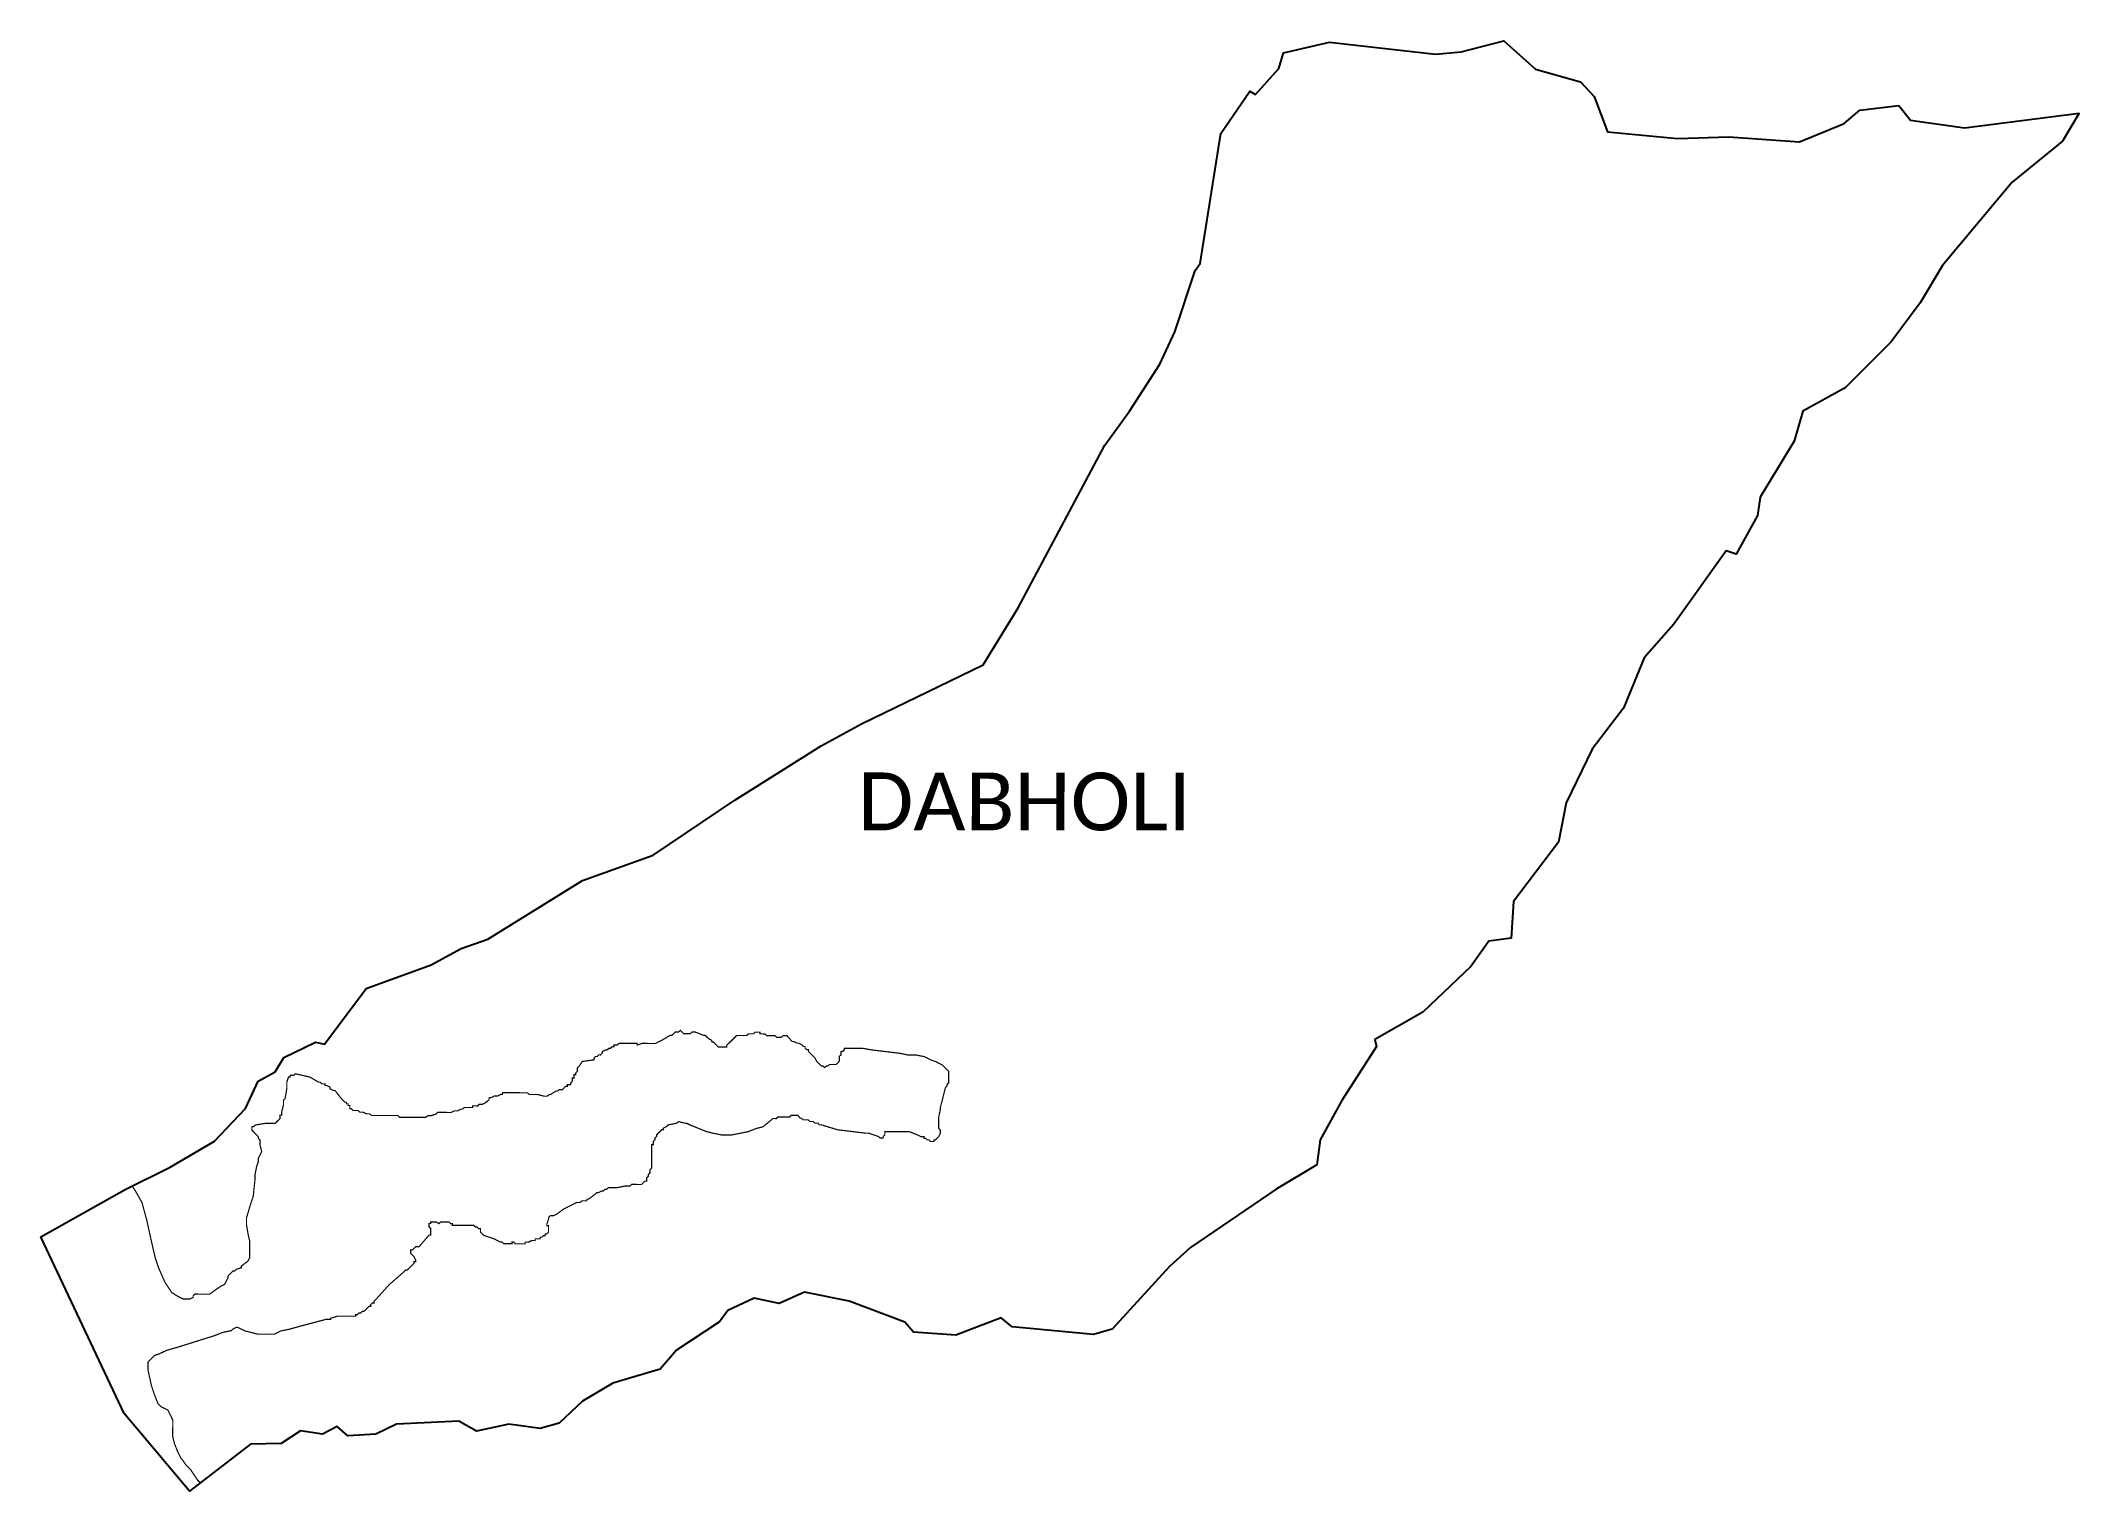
# Model space of a CAD drawing. Header units: metres. Extents: x 350918 to 355985, y 1754182 to 1757789.
import ezdxf

# ---------------------------------------------------------------- set-up
doc = ezdxf.new("R2010")
doc.units = ezdxf.units.M
for name, color, linetype in [('HAZARDS LINE', 1, 'Continuous'), ('village', 3, 'Continuous'), ('VILLAGE NAME', 250, 'Continuous')]:
    doc.layers.add(name, color=color, linetype=linetype)
doc.styles.get("Standard").update_dxf_attribs({"font": 'simplex.shx'})

msp = doc.modelspace()

# ---------------------------------------------------------------- linework, layer by layer
at = {"color": 3, "true_color": 0x00ff00, "flags": 128}
msp.add_lwpolyline([(355439.5, 1757616.1), (355536.9, 1757627.9)], dxfattribs=at)
at = {"layer": 'HAZARDS LINE', "lineweight": 18, "const_width": 3}
msp.add_lwpolyline([(351314.9, 1754203.1), (351307.6, 1754210.4), (351291.2, 1754235.2), (351278.9, 1754247.7), (351270.7, 1754260.1), (351266.5, 1754264.2), (351258.4, 1754280.7), (351250.2, 1754301.4), (351246.1, 1754317.9), (351246.3, 1754359.2), (351238.1, 1754375.7), (351234, 1754384), (351217.5, 1754392.3), (351209.3, 1754400.6), (351201.1, 1754421.2), (351192.9, 1754446), (351184.8, 1754483.2), (351184.9, 1754503.8), (351193.2, 1754512), (351201.4, 1754520.2), (351213.8, 1754524.3), (351230.4, 1754532.5), (351259.3, 1754540.7), (351350.1, 1754569.2), (351370.8, 1754577.4), (351391.4, 1754581.5), (351395.6, 1754585.6), (351403.8, 1754589.7), (351407.9, 1754589.6), (351424.4, 1754581.3), (351457.4, 1754573), (351498.6, 1754572.8), (351515.2, 1754581), (351535.8, 1754585.1), (351564.7, 1754593.2), (351626.6, 1754609.5), (351639, 1754609.5), (351639, 1754613.6), (351643.2, 1754613.6), (351655.5, 1754617.7), (351700.9, 1754617.5), (351700.9, 1754621.6), (351705.1, 1754621.6), (351709.2, 1754625.7), (351713.3, 1754625.7), (351717.5, 1754629.8), (351721.6, 1754629.8), (351725.7, 1754633.9), (351729.9, 1754638), (351734, 1754642.1), (351738.1, 1754642.1), (351738.1, 1754646.3), (351742.3, 1754650.4), (351746.4, 1754650.3), (351746.4, 1754654.5), (351750.6, 1754658.6), (351783.7, 1754695.6), (351816.8, 1754724.4), (351825.1, 1754732.6), (351829.2, 1754732.6), (351833.3, 1754736.7), (351837.5, 1754740.8), (351845.8, 1754749), (351845.8, 1754753.1), (351849.9, 1754753.1), (351849.9, 1754757.3), (351845.8, 1754765.5), (351837.6, 1754773.8), (351837.6, 1754782.1), (351841.8, 1754782), (351845.9, 1754786.2), (351850, 1754790.3), (351858.3, 1754790.2), (351883.1, 1754819), (351887.3, 1754819), (351887.3, 1754835.5), (351883.2, 1754839.7), (351883.2, 1754847.9), (351887.4, 1754847.9), (351887.4, 1754852), (351899.7, 1754852), (351908, 1754847.8), (351912.1, 1754851.9), (351932.7, 1754851.9), (351936.9, 1754847.7), (351941, 1754847.7), (351941, 1754843.6), (351994.6, 1754843.4), (351998.7, 1754839.3), (352002.8, 1754839.2), (352006.9, 1754835.1), (352011.1, 1754835.1), (352011, 1754826.8), (352015.2, 1754822.7), (352019.3, 1754818.5), (352044, 1754810.2), (352060.5, 1754801.9), (352064.6, 1754801.9), (352068.7, 1754797.7), (352089.3, 1754797.7), (352089.3, 1754801.8), (352093.5, 1754801.8), (352097.6, 1754797.6), (352122.3, 1754797.6), (352122.3, 1754801.7), (352130.6, 1754801.7), (352138.8, 1754805.8), (352147.1, 1754805.7), (352147.1, 1754809.8), (352159.5, 1754809.8), (352159.5, 1754813.9), (352163.6, 1754813.9), (352167.8, 1754818), (352171.9, 1754818), (352171.9, 1754822.1), (352176, 1754822.1), (352180.2, 1754826.2), (352180.2, 1754842.7), (352176.1, 1754842.8), (352176.1, 1754846.9), (352180.3, 1754859.2), (352180.3, 1754863.4), (352184.4, 1754867.5), (352192.7, 1754867.5), (352201, 1754871.5), (352217.5, 1754883.9), (352250.6, 1754900.3), (352258.8, 1754900.2), (352262.9, 1754904.3), (352275.3, 1754904.3), (352275.3, 1754908.4), (352279.5, 1754908.4), (352296, 1754920.7), (352300.1, 1754924.8), (352304.3, 1754924.8), (352312.5, 1754928.9), (352316.7, 1754928.9), (352320.8, 1754933), (352324.9, 1754933), (352329.1, 1754937.1), (352349.7, 1754937), (352370.3, 1754941.1), (352382.7, 1754941), (352386.8, 1754945.2), (352411.6, 1754945.1), (352415.7, 1754949.2), (352419.9, 1754953.3), (352424, 1754953.3), (352424, 1754961.5), (352428.2, 1754965.6), (352428.2, 1754969.8), (352432.3, 1754973.9), (352432.3, 1754982.1), (352436.5, 1754986.2), (352436.7, 1755044), (352440.8, 1755044), (352440.8, 1755052.2), (352445, 1755056.4), (352445, 1755060.5), (352449.1, 1755064.6), (352449.2, 1755068.7), (352453.3, 1755072.8), (352457.4, 1755076.9), (352461.6, 1755081.1), (352465.7, 1755081), (352465.7, 1755085.2), (352474, 1755089.3), (352478.1, 1755093.4), (352498.8, 1755097.4), (352502.9, 1755101.5), (352519.4, 1755097.4), (352523.5, 1755097.3), (352531.7, 1755093.2), (352572.9, 1755076.5), (352589.4, 1755072.4), (352610, 1755068.2), (352634.8, 1755068.1), (352676.1, 1755076.2), (352696.7, 1755084.4), (352713.2, 1755088.4), (352738.1, 1755109), (352746.3, 1755108.9), (352750.4, 1755113), (352779.3, 1755112.9), (352783.5, 1755117.1), (352800, 1755117), (352805.4, 1755109.8), (352809.4, 1755109.8), (352813.5, 1755105.7), (352825.7, 1755105.7), (352829.7, 1755101.6), (352837.8, 1755101.6), (352841.9, 1755097.5), (352850, 1755097.5), (352854, 1755093.4), (352858.1, 1755093.4), (352898.6, 1755081.1), (352967.5, 1755072.7), (352975.6, 1755072.7), (352999.9, 1755064.5), (353004, 1755060.4), (353012.1, 1755060.4), (353012.1, 1755064.4), (353016.2, 1755068.5), (353016.2, 1755076.6), (353077, 1755076.4), (353097.3, 1755068.2), (353105.4, 1755064.1), (353113.5, 1755064.1), (353113.5, 1755060), (353117.5, 1755060), (353121.6, 1755055.9), (353125.6, 1755055.9), (353129.7, 1755051.8), (353137.8, 1755051.8), (353137.8, 1755055.9), (353141.9, 1755055.8), (353145.9, 1755059.9), (353150, 1755063.9), (353154.1, 1755072), (353154.1, 1755080.1), (353150.1, 1755084.2), (353150.2, 1755112.6), (353154.3, 1755132.9), (353154.3, 1755136.9), (353162.5, 1755169.4), (353166.7, 1755185.6), (353170.7, 1755189.6), (353170.7, 1755193.7), (353174.8, 1755197.7), (353174.9, 1755226.1), (353158.7, 1755242.4), (353142.6, 1755250.6), (353130.4, 1755254.7), (353114.2, 1755262.8), (353093.9, 1755267), (353073.7, 1755267), (353053.4, 1755271.2), (352984.5, 1755279.5), (352960.1, 1755283.7), (352915.5, 1755283.8), (352915.5, 1755279.8), (352911.4, 1755275.7), (352907.4, 1755275.7), (352907.4, 1755267.6), (352903.3, 1755263.6), (352903.2, 1755251.4), (352899.2, 1755247.4), (352895.1, 1755243.3), (352878.9, 1755243.4), (352874.8, 1755239.4), (352870.8, 1755239.4), (352866.7, 1755235.3), (352862.6, 1755239.4), (352858.6, 1755239.4), (352846.5, 1755251.6), (352842.4, 1755259.8), (352830.3, 1755272), (352826.3, 1755276), (352826.3, 1755280.1), (352822.2, 1755280.1), (352818.2, 1755284.2), (352818.2, 1755288.2), (352814.1, 1755288.3), (352810.1, 1755292.3), (352802, 1755296.4), (352797.9, 1755296.4), (352789.8, 1755300.5), (352785.8, 1755300.5), (352772.7, 1755315.1), (352763.5, 1755315.2), (352759.4, 1755311.1), (352747, 1755311.1), (352742.9, 1755315.2), (352722.3, 1755315.3), (352718.2, 1755319.4), (352705.8, 1755319.5), (352705.8, 1755323.6), (352693.4, 1755323.7), (352689.3, 1755319.5), (352676.9, 1755319.6), (352672.8, 1755315.5), (352648, 1755315.6), (352639.7, 1755307.3), (352635.6, 1755303.2), (352631.5, 1755299.1), (352627.3, 1755295), (352623.2, 1755290.9), (352623.2, 1755286.8), (352602.5, 1755286.8), (352590.2, 1755299.3), (352586.1, 1755299.3), (352586.1, 1755303.4), (352577.9, 1755307.6), (352569.6, 1755315.8), (352565.5, 1755315.9), (352544.9, 1755324.2), (352536.7, 1755324.2), (352532.5, 1755320.1), (352516, 1755320.2), (352507.8, 1755328.4), (352503.7, 1755324.3), (352495.4, 1755324.4), (352491.3, 1755320.2), (352487.1, 1755316.1), (352483, 1755316.1), (352462.3, 1755303.8), (352445.8, 1755295.6), (352412.8, 1755295.8), (352400.4, 1755291.7), (352400.4, 1755295.8), (352355.1, 1755296), (352350.9, 1755291.9), (352342.7, 1755291.9), (352342.7, 1755287.8), (352338.5, 1755287.8), (352334.4, 1755283.7), (352330.3, 1755283.7), (352326.1, 1755279.6), (352322, 1755279.6), (352313.7, 1755275.5), (352313.7, 1755271.4), (352309.6, 1755267.2), (352305.5, 1755267.3), (352301.3, 1755263.1), (352297.2, 1755263.2), (352293.1, 1755259), (352293, 1755254.9), (352264.2, 1755250.9), (352255.9, 1755238.6), (352251.7, 1755234.4), (352251.7, 1755226.2), (352247.6, 1755222.1), (352247.5, 1755218), (352243.4, 1755218), (352243.4, 1755209.7), (352239.3, 1755209.7), (352239.2, 1755201.5), (352235.1, 1755197.4), (352235.1, 1755193.2), (352226.8, 1755193.3), (352226.8, 1755189.1), (352222.7, 1755189.2), (352218.6, 1755185), (352214.4, 1755180.9), (352206.2, 1755181), (352202, 1755176.9), (352197.9, 1755176.9), (352185.5, 1755168.7), (352181.4, 1755168.7), (352177.2, 1755164.6), (352169, 1755164.6), (352152.5, 1755168.8), (352131.9, 1755168.8), (352127.8, 1755173), (352065.9, 1755173.2), (352065.9, 1755169.1), (352061.7, 1755169.1), (352053.5, 1755165), (352045.2, 1755165), (352037, 1755160.9), (352032.8, 1755160.9), (352032.8, 1755156.8), (352028.7, 1755152.7), (352024.5, 1755148.6), (352016.3, 1755144.5), (352008, 1755144.5), (352003.9, 1755140.4), (351991.5, 1755140.5), (351991.5, 1755136.3), (351970.9, 1755136.4), (351966.7, 1755132.3), (351962.6, 1755132.3), (351954.3, 1755128.2), (351946.1, 1755128.2), (351937.8, 1755124.1), (351904.8, 1755124.3), (351900.7, 1755120.1), (351888.3, 1755116.1), (351880, 1755116.1), (351875.9, 1755112), (351809.9, 1755112.2), (351805.8, 1755116.4), (351739.8, 1755116.6), (351735.7, 1755120.7), (351727.4, 1755120.8), (351719.2, 1755124.9), (351710.9, 1755124.9), (351706.8, 1755129.1), (351694.5, 1755129.1), (351690.4, 1755133.3), (351686.2, 1755133.3), (351686.3, 1755141.5), (351682.1, 1755141.5), (351682.1, 1755145.7), (351678, 1755145.7), (351678, 1755149.8), (351673.9, 1755149.8), (351669.8, 1755154), (351665.7, 1755158.1), (351649.3, 1755178.8), (351645.1, 1755178.8), (351636.9, 1755183), (351636.9, 1755187.1), (351628.7, 1755191.2), (351624.6, 1755191.3), (351624.6, 1755195.4), (351616.3, 1755195.4), (351612.2, 1755199.5), (351608.1, 1755199.6), (351587.5, 1755212), (351550.4, 1755220.4), (351546.3, 1755216.3), (351538, 1755216.3), (351538, 1755212.2), (351533.9, 1755212.2), (351529.7, 1755199.8), (351529.6, 1755183.3), (351525.4, 1755158.6), (351521.3, 1755154.5), (351521.3, 1755142.1), (351517.1, 1755125.6), (351517, 1755117.4), (351512.9, 1755117.4), (351512.9, 1755109.1), (351508.7, 1755105), (351500.5, 1755096.8), (351475.7, 1755096.9), (351451, 1755092.8), (351446.8, 1755088.7), (351442.7, 1755088.7), (351442.7, 1755080.5), (351446.8, 1755076.4), (351459.1, 1755063.9), (351459.1, 1755059.8), (351463.2, 1755055.7), (351463.2, 1755043.3), (351467.2, 1755026.8), (351463.1, 1755018.5), (351458.9, 1755010.3), (351458.9, 1755002), (351454.7, 1754989.7), (351450.5, 1754969.1), (351450.5, 1754956.7), (351446.2, 1754915.4), (351437.9, 1754890.7), (351429.5, 1754861.9), (351429.5, 1754845.4), (351433.5, 1754820.6), (351437.6, 1754804.1), (351437.4, 1754762.8), (351433.3, 1754754.6), (351416.7, 1754742.3), (351416.7, 1754738.1), (351404.3, 1754734.1), (351400.2, 1754729.9), (351396.1, 1754730), (351391.9, 1754725.9), (351387.8, 1754721.7), (351383.6, 1754717.6), (351383.6, 1754713.5), (351375.3, 1754697), (351367.1, 1754692.9), (351354.6, 1754684.7), (351338.1, 1754672.4), (351301, 1754672.5), (351296.8, 1754668.4), (351296.8, 1754664.3), (351288.6, 1754660.2), (351272.1, 1754660.3), (351263.8, 1754664.4), (351255.6, 1754668.6), (351243.2, 1754676.9), (351235, 1754689.3), (351226.8, 1754701.7), (351210.5, 1754738.9), (351202.3, 1754763.6), (351190.1, 1754817.3), (351182, 1754854.5), (351169.8, 1754899.9), (351153.4, 1754928.9), (351145.1, 1754941.4)], dxfattribs=at)
at = {"layer": 'village', "color": 3, "true_color": 0x00ff00}
for points in [[(355985, 1757608.4, 0), (355943.7, 1757539.3, 0), (355818.5, 1757437.1, 0), (355645, 1757229.6, 0), (355589.3, 1757136.9, 0), (355517.9, 1757040.1, 0), (355402.8, 1756925.9, 0), (355298.3, 1756868.1, 0), (355276.7, 1756793.2, 0), (355191.7, 1756654, 0), (355185.1, 1756608.2, 0), (355132.1, 1756512.1, 0), (355107.7, 1756520.3, 0), (354977.1, 1756338.1, 0), (354903.6, 1756254.7, 0), (354852.5, 1756129.5, 0), (354774, 1756027.4, 0), (354710.1, 1755894.2, 0), (354690.8, 1755796.5, 0), (354578.4, 1755648.8, 0), (354572.7, 1755557.7, 0), (354517.4, 1755550.3, 0), (354473, 1755487.1, 0), (354353.5, 1755373.6, 0), (354234.1, 1755305.1, 0), (354238, 1755288.2, 0), (354151.9, 1755153.9, 0), (354097.9, 1755055.9, 0), (354089.8, 1754994.1, 0), (353989.2, 1754933.3, 0), (353775.6, 1754788.3, 0), (353723.6, 1754741.1, 0), (353581.3, 1754585, 0), (353534.7, 1754572.2, 0), (353332.5, 1754591.2, 0), (353305.7, 1754613.7, 0), (353192.5, 1754570.2, 0), (353087.5, 1754578, 0), (353066.2, 1754602.5, 0), (352927.7, 1754655.1, 0), (352816.4, 1754677.4, 0), (352753.5, 1754649, 0), (352691.6, 1754662.2, 0), (352626.1, 1754631.4, 0), (352604.8, 1754603.5, 0), (352498.3, 1754533.5, 0), (352457.8, 1754485.9, 0), (352339.9, 1754450.9, 0), (352264.4, 1754406.1, 0), (352206.5, 1754351.6, 0), (352159.5, 1754338.3, 0), (352081.3, 1754348.8, 0), (352001.4, 1754331.6, 0), (351957.3, 1754356.5, 0), (351802.4, 1754348.9, 0), (351751.2, 1754324.4, 0), (351681.3, 1754320.2, 0), (351654.6, 1754343.6, 0), (351618.8, 1754324.2, 0), (351563.8, 1754332.7, 0), (351515.5, 1754301.4, 0), (351439.2, 1754299.2, 0), (351288.1, 1754182.3, 0), (351125.2, 1754375.3, 0), (350918.1, 1754815, 0), (351128, 1754932.9, 0), (351239.6, 1754988.1, 0), (351349.9, 1755053.1, 0), (351426.7, 1755133.7, 0), (351458.7, 1755201.6, 0), (351501, 1755225.4, 0), (351522.6, 1755261.1, 0), (351601.3, 1755298.7, 0), (351623.6, 1755294.1, 0), (351727, 1755432.4, 0), (351888.1, 1755491.2, 0), (351963.2, 1755532.1, 0), (352029.2, 1755554.7, 0), (352264.3, 1755700.6, 0), (352440.2, 1755764.2, 0), (352643.7, 1755900.5, 0), (352857.8, 1756035.5, 0), (352958.4, 1756090.4, 0), (353260.5, 1756236.9, 0), (353347.2, 1756378.4, 0), (353562.7, 1756783, 0), (353624.4, 1756867.7, 0), (353699.4, 1756984.8, 0), (353736.7, 1757065.1, 0), (353787.4, 1757217.4, 0), (353800, 1757235.2, 0), (353851.6, 1757558, 0), (353923.2, 1757663.4, 0), (353937.6, 1757655.2, 0), (353995.6, 1757720, 0), (354007.2, 1757758.8, 0), (354121.2, 1757785.1, 0), (354384.7, 1757755.5, 0), (354449, 1757761.6, 0), (354554.9, 1757788.7, 0), (354633.8, 1757718.5, 0), (354745.3, 1757686.2, 0), (354779.4, 1757649.9, 0), (354812.8, 1757561.9, 0), (354986.3, 1757545.9, 0), (355114.1, 1757549.6, 0), (355289.7, 1757537.8, 0), (355400.8, 1757582.7, 0), (355439.4, 1757616.1, 0)], [(355536.9, 1757627.9, 0), (355565.6, 1757591.1, 0), (355699.5, 1757572.2, 0), (355985, 1757608.4, 0)]]:
    msp.add_polyline3d(points, dxfattribs=at)

# ---------------------------------------------------------------- texts
at = {"layer": 'VILLAGE NAME', "insert": (352949.3, 1755969.4), "char_height": 143.7, "attachment_point": 1, "rotation": 359.9793}
msp.add_mtext_dynamic_manual_height_columns('{\\fCalibri|b0|i0|c0|p34;DABHOLI}', width=1418, gutter_width=718.5, heights=[0], dxfattribs=at)

doc.saveas('drawing.dxf')
